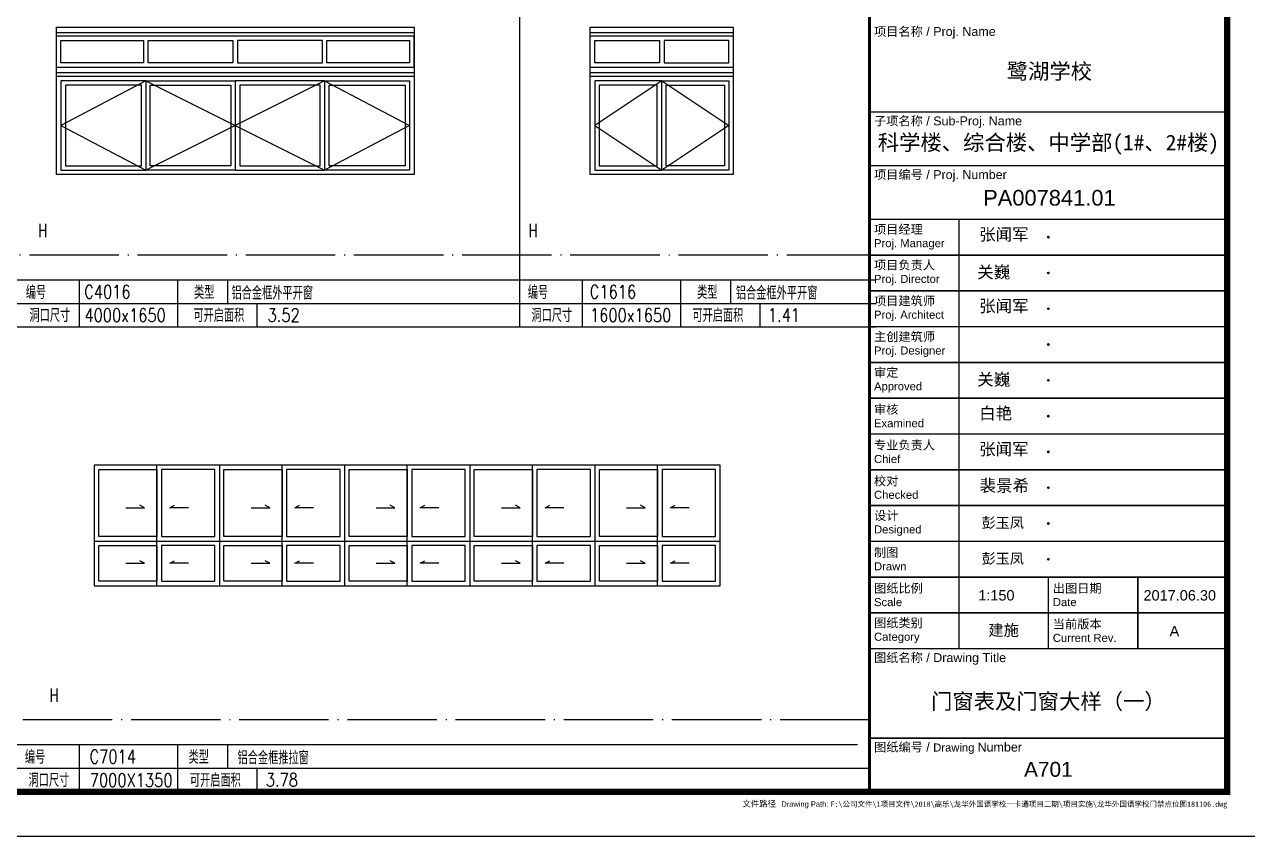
# Model space of a CAD drawing. Extents: x 447078 to 1776277, y 243534 to 519428.
# Drawn here: x 547283 to 560963, y 243614 to 252692 of the extents above; entities that cross this region are included whole.
import ezdxf
from ezdxf.enums import TextEntityAlignment as Align

# ---------------------------------------------------------------- set-up
doc = ezdxf.new("R2010")
doc.units = 0
doc.header["$LTSCALE"] = 1000
doc.header["$MEASUREMENT"] = 0
doc.linetypes.add('DOTE', pattern=[2.42, 2, -0.2, 0.02, -0.2])
for name, color, linetype in [('$0$G-ANNO-TEXT', 33, 'Continuous'), ('A-ELEV-OVER', 32, 'Continuous'), ('A-ELEV-THIN', 9, 'Continuous'), ('A-ELEV-WIND', 97, 'Continuous'), ('ANNO-DIMS', 90, 'Continuous'), ('ANNO-TEXT', 33, 'Continuous'), ('DOTE', 10, 'DOTE'), ('G-0-XREF', 2, 'Continuous'), ('PUB_TEXT', 7, 'Continuous'), ('图框CCDI_B0GA1+0.00$0$G-ANNO-TEXT', 33, 'Continuous'), ('图框CCDI_B0GA1+0.00$0$G-BORD', 3, 'Continuous')]:
    doc.layers.add(name, color=color, linetype=linetype)
doc.styles.add('$0$CCDI_T_G01', font='')
doc.styles.add('$0$CCDI_T_G03', font='')
doc.styles.add('_TCH_DIM', font='SIMPLEX', dxfattribs={"bigfont": 'GBCBIG'})
doc.styles.add('CCDI-TOG-02', font='simplex.shx', dxfattribs={"width": 0.8, "bigfont": 'zjdz.shx'})
doc.styles.add('图框CCDI_B0GA1+0.00$0$CCDI_T_G01', font='arial.ttf')
doc.styles.get('$0$CCDI_T_G01').set_extended_font_data('Arial')
doc.styles.get('$0$CCDI_T_G03').set_extended_font_data('SimHei')

# ---------------------------------------------------------------- blocks, each defined once
blk = doc.blocks.new('图框CCDI_B0GA1+0.00')
at = {"layer": '图框CCDI_B0GA1+0.00$0$G-BORD'}
for points in [[(79080, 13400, 1), (79120, 13400, 1)], [(79080, 12600, 1), (79120, 12600, 1)], [(79080, 11800, 1), (79120, 11800, 1)], [(79080, 11000, 1), (79120, 11000, 1)], [(79080, 10200, 1), (79120, 10200, 1)], [(79080, 9400, 1), (79120, 9400, 1)], [(79080, 8600, 1), (79120, 8600, 1)], [(79080, 7800, 1), (79120, 7800, 1)], [(79080, 7000, 1), (79120, 7000, 1)], [(79080, 6200, 1), (79120, 6200, 1)]]:
    blk.add_hatch(color=256, dxfattribs=at).paths.add_polyline_path(points)
blk.add_line((75100, 9600), (75100, 11600), dxfattribs=at)
blk.add_lwpolyline([(0, 59400), (84100, 59400), (84100, 0), (0, 0)], close=True, dxfattribs=at)
at = {"layer": '图框CCDI_B0GA1+0.00$0$G-BORD', "const_width": 140}
blk.add_lwpolyline([(3300, 58400), (83100, 58400), (83100, 1000), (3300, 1000)], close=True, dxfattribs=at)
at = {"layer": '图框CCDI_B0GA1+0.00$0$G-BORD'}
for points, const_width in [([(75100, 1000), (75100, 58400)], 70), ([(75100, 16200), (83100, 16200)], 35), ([(75100, 15000), (83100, 15000)], 35), ([(75100, 13800), (83100, 13800)], 35), ([(77100, 4200), (77100, 13800)], 35), ([(75100, 13000), (83100, 13000)], 35), ([(75100, 12200), (83100, 12200)], 35), ([(75100, 11400), (83100, 11400)], 35), ([(75100, 10600), (83100, 10600)], 35), ([(75100, 9800), (83100, 9800)], 35), ([(75100, 9000), (83100, 9000)], 35), ([(75100, 8200), (83100, 8200)], 35), ([(75100, 7400), (83100, 7400)], 35), ([(75100, 6600), (83100, 6600)], 35), ([(75100, 5800), (83100, 5800)], 35), ([(79100, 4200), (79100, 5800)], 35), ([(81100, 4200), (81100, 5800)], 35), ([(75100, 5000), (83100, 5000)], 35), ([(75100, 4200), (83100, 4200)], 35), ([(75100, 2200), (83100, 2200)], 35)]:
    blk.add_lwpolyline(points, dxfattribs=dict(at, const_width=const_width))
for centre in [(79100, 13400), (79100, 12600), (79100, 11800), (79100, 11000), (79100, 10200), (79100, 9400), (79100, 8600), (79100, 7800), (79100, 7000), (79100, 6200)]:
    blk.add_circle(centre, 20, dxfattribs=at)
at = {"layer": '图框CCDI_B0GA1+0.00$0$G-ANNO-TEXT', "style": '图框CCDI_B0GA1+0.00$0$CCDI_T_G01'}
for s, height, p in [('张闻军', 270.6, (77552, 13327)), ('关巍', 270.6, (77509, 12484)), ('张闻军', 270.6, (77552, 11727)), ('关巍', 270.6, (77509, 10084)), ('白艳', 270.6, (77552, 9327)), ('张闻军', 270.6, (77552, 8527)), ('裴景希', 270.6, (77561, 7710)), ('2017.06.30', 232, (81228, 5277)), ('A', 232, (81812, 4477))]:
    blk.add_text(s, height=height, dxfattribs=at).set_placement(p)
for s, insert, char_height, width, attachment_point in [('{\\fSimSun|b0|i0|c134|p54;项目名称} / Proj. Name', (75200, 18100), 200, 7900, 1), ('{\\fSimSun|b0|i0|c134|p2;鹭湖学校}', (79123, 17090), 350, 8000, 5), ('{\\fSimSun|b0|i0|c134|p54;子项名称} / Sub-Proj. Name', (75200, 16100), 200, 7900, 1), ('{\\fSimSun|b0|i0|c134|p54;项目编号} / Proj. Number', (75200, 14900), 200, 7900, 1), ('PA007841.01', (79123, 14279), 350, 8000, 5), ('{\\fSimSun|b0|i0|c134|p2;建施}', (78100, 4600), 250, 2000, 5), ('{\\fSimSun|b0|i0|c134|p54;图纸名称} / Drawing Title', (75200, 4100), 200, 6902.13, 1), ('{\\fSimSun|b0|i0|c134|p6;图纸编号} / {\\H0.9x;Drawing }Number', (75200, 2100), 200, 6902.13, 1), ('{\\fSimSun|b0|i0|c134|p6;\\H0.9x;文件路径}  {\\H0.8x;Drawing Path: \\fSimHei|b0|i0|c134|p2;F:\\公司文件\\1项目文件\\2018\\高乐\\龙华外国语学校一卡通项目二期\\项目实施\\龙华外国语学校门禁点位图181106.dwg}', (83100, 800), 150, 39400, 3)]:
    blk.add_mtext(s, dxfattribs=dict(at, insert=insert, char_height=char_height, width=width, attachment_point=attachment_point))
at = {"layer": '图框CCDI_B0GA1+0.00$0$G-ANNO-TEXT', "char_height": 200, "width": 1900, "attachment_point": 4, "line_spacing_factor": 0.96, "style": '图框CCDI_B0GA1+0.00$0$CCDI_T_G01'}
for s, insert in [('{\\fSimSun|b0|i0|c134|p54;项目经理\\P\\fArial|b0|i0|c0|p39;\\H0.9x;Proj. Manager}', (75200, 13400)), ('{\\fSimSun|b0|i0|c134|p54;项目负责人\\P\\fArial|b0|i0|c0|p39;\\H0.9x;Proj. Director}', (75200, 12600)), ('{\\fSimSun|b0|i0|c134|p54;项目建筑师\\P\\fArial|b0|i0|c0|p39;\\H0.9x;Proj. Architect}', (75200, 11800)), ('{\\fSimSun|b0|i0|c134|p54;主创建筑师\\P\\fArial|b0|i0|c0|p39;\\H0.9x;Proj. Designer}', (75200, 11000)), ('{\\fSimSun|b0|i0|c134|p54;审定\\P\\fArial|b0|i0|c0|p39;\\H0.9x;Approved}', (75200, 10200)), ('{\\fSimSun|b0|i0|c134|p54;审核\\P\\fArial|b0|i0|c0|p39;\\H0.9x;Examined}', (75200, 9400)), ('{\\fSimSun|b0|i0|c134|p54;专业负责人\\P\\fArial|b0|i0|c0|p39;\\H0.9x;Chief}', (75200, 8600)), ('{\\fSimSun|b0|i0|c134|p54;校对\\P\\fArial|b0|i0|c0|p39;\\H0.9x;Checked}', (75200, 7800)), ('{\\fSimSun|b0|i0|c134|p54;设计\\P\\fArial|b0|i0|c0|p39;\\H0.9x;Designed}', (75200, 7000)), ('{\\fSimSun|b0|i0|c134|p54;制图\\P\\fArial|b0|i0|c0|p39;\\H0.9x;Drawn}', (75200, 6200)), ('{\\fSimSun|b0|i0|c134|p54;图纸比例\\P\\fArial|b0|i0|c0|p39;\\H0.9x;Scale}', (75200, 5400)), ('{\\fSimSun|b0|i0|c134|p54;出图日期\\P\\fArial|b0|i0|c0|p39;\\H0.9x;Date}', (79200, 5400)), ('{\\fSimSun|b0|i0|c134|p6;图纸类别\\P\\fArial|b0|i0|c0|p34;\\H0.9x;Category}', (75200, 4600)), ('{\\fSimSun|b0|i0|c134|p6;当前版本\\P\\fArial|b0|i0|c0|p34;\\H0.9x;Current Rev.}', (79200, 4600))]:
    blk.add_mtext(s, dxfattribs=dict(at, insert=insert))

msp = doc.modelspace()

# ---------------------------------------------------------------- linework, layer by layer
at = {"layer": 'A-ELEV-OVER'}
for points in [[(547640.4, 252663.2), (551640.4, 252663.2)], [(547640.4, 252603.2), (551640.4, 252603.2)], [(547640.4, 252563.2), (551640.4, 252563.2)], [(553611.6, 252663.2), (555211.6, 252663.2)], [(553611.6, 252603.2), (555211.6, 252603.2)], [(553611.6, 252563.2), (555211.6, 252563.2)], [(547640.4, 252213.2), (551640.4, 252213.2)], [(547640.4, 252153.2), (551640.4, 252153.2)], [(553611.6, 252213.2), (555211.6, 252213.2)], [(553611.6, 252153.2), (555211.6, 252153.2)], [(547640.4, 252113.2), (551640.4, 252113.2)], [(553611.6, 252113.2), (555211.6, 252113.2)]]:
    msp.add_lwpolyline(points, dxfattribs=at)
at = {"layer": 'A-ELEV-THIN'}
for points in [[(548640.4, 252063.2), (547690.4, 251563.2), (548640.4, 251063.2)], [(548640.4, 252063.2), (549640.4, 251563.2), (548640.4, 251063.2)], [(550640.4, 252063.2), (549640.4, 251563.2), (550640.4, 251063.2)], [(550640.4, 252063.2), (551590.4, 251563.2), (550640.4, 251063.2)], [(554411.6, 252063.2), (553661.6, 251563.2), (554411.6, 251063.2)], [(554411.6, 252063.2), (555161.6, 251563.2), (554411.6, 251063.2)], [(548418, 247288.9), (548626.4, 247288.9), (548574, 247317.6)], [(549117.2, 247288.9), (548908.8, 247288.9), (548961.2, 247317.6)], [(549818, 247288.9), (550026.4, 247288.9), (549974, 247317.6)], [(550517.2, 247288.9), (550308.8, 247288.9), (550361.2, 247317.6)], [(551218, 247288.9), (551426.4, 247288.9), (551374, 247317.6)], [(551917.2, 247288.9), (551708.8, 247288.9), (551761.2, 247317.6)], [(552618, 247288.9), (552826.4, 247288.9), (552774, 247317.6)], [(553317.2, 247288.9), (553108.8, 247288.9), (553161.2, 247317.6)], [(554018, 247288.9), (554226.4, 247288.9), (554174, 247317.6)], [(554717.2, 247288.9), (554508.8, 247288.9), (554561.2, 247317.6)], [(548418, 246668.3), (548626.4, 246668.3), (548574, 246697)], [(549117.2, 246668.3), (548908.8, 246668.3), (548961.2, 246697)], [(549818, 246668.3), (550026.4, 246668.3), (549974, 246697)], [(550517.2, 246668.3), (550308.8, 246668.3), (550361.2, 246697)], [(551218, 246668.3), (551426.4, 246668.3), (551374, 246697)], [(551917.2, 246668.3), (551708.8, 246668.3), (551761.2, 246697)], [(552618, 246668.3), (552826.4, 246668.3), (552774, 246697)], [(553317.2, 246668.3), (553108.8, 246668.3), (553161.2, 246697)], [(554018, 246668.3), (554226.4, 246668.3), (554174, 246697)], [(554717.2, 246668.3), (554508.8, 246668.3), (554561.2, 246697)]]:
    msp.add_lwpolyline(points, dxfattribs=at)
at = {"layer": 'A-ELEV-WIND'}
for p, q in [((548640.4, 252063.2), (547690.4, 252063.2)), ((547690.4, 252063.2), (547690.4, 251063.2)), ((547740.4, 252013.2), (547740.4, 251113.2)), ((548590.4, 252013.2), (547740.4, 252013.2)), ((548590.4, 251113.2), (548590.4, 252013.2)), ((548640.4, 252063.2), (548640.4, 251063.2)), ((548640.4, 252063.2), (549640.4, 252063.2)), ((548690.4, 252013.2), (549590.4, 252013.2)), ((548690.4, 251113.2), (548690.4, 252013.2)), ((549590.4, 252013.2), (549590.4, 251113.2)), ((549640.4, 252063.2), (549640.4, 251063.2)), ((550640.4, 252063.2), (549640.4, 252063.2)), ((550590.4, 252013.2), (549690.4, 252013.2)), ((549690.4, 252013.2), (549690.4, 251113.2)), ((550590.4, 251113.2), (550590.4, 252013.2)), ((550640.4, 252063.2), (551590.4, 252063.2)), ((550640.4, 252063.2), (550640.4, 251063.2)), ((550690.4, 252013.2), (551540.4, 252013.2)), ((550690.4, 251113.2), (550690.4, 252013.2)), ((551540.4, 252013.2), (551540.4, 251113.2)), ((551590.4, 252063.2), (551590.4, 251063.2)), ((547690.4, 251063.2), (548640.4, 251063.2)), ((547740.4, 251113.2), (548590.4, 251113.2)), ((549640.4, 251063.2), (548640.4, 251063.2)), ((549590.4, 251113.2), (548690.4, 251113.2)), ((549640.4, 251063.2), (550640.4, 251063.2)), ((549690.4, 251113.2), (550590.4, 251113.2)), ((551590.4, 251063.2), (550640.4, 251063.2)), ((551540.4, 251113.2), (550690.4, 251113.2))]:
    msp.add_line(p, q, dxfattribs=at)
for points in [[(551640.4, 251013.2), (547640.4, 251013.2), (547640.4, 252663.2), (551640.4, 252663.2)], [(555211.6, 251013.2), (553611.6, 251013.2), (553611.6, 252663.2), (555211.6, 252663.2)], [(548615.4, 252263.2), (547690.4, 252263.2), (547690.4, 252513.2), (548615.4, 252513.2)], [(549615.4, 252263.2), (548665.4, 252263.2), (548665.4, 252513.2), (549615.4, 252513.2)], [(550615.4, 252513.2), (549665.4, 252513.2), (549665.4, 252263.2), (550615.4, 252263.2)], [(550665.4, 252513.2), (551590.3, 252513.2), (551590.3, 252263.2), (550665.4, 252263.2)], [(554386.6, 252263.2), (553661.6, 252263.2), (553661.6, 252513.2), (554386.6, 252513.2)], [(554436.6, 252263.2), (555161.6, 252263.2), (555161.6, 252513.2), (554436.6, 252513.2)], [(554411.6, 252063.2), (553661.6, 252063.2), (553661.6, 251063.2), (554411.6, 251063.2)], [(554361.6, 252013.2), (553711.6, 252013.2), (553711.6, 251113.2), (554361.6, 251113.2)], [(554411.6, 252063.2), (555161.6, 252063.2), (555161.6, 251063.2), (554411.6, 251063.2)], [(554461.6, 252013.2), (555111.6, 252013.2), (555111.6, 251113.2), (554461.6, 251113.2)], [(548064.1, 246416.9), (555064.1, 246416.9), (555064.1, 247766.9), (548064.1, 247766.9)], [(548764.1, 246966.9), (548114.1, 246966.9), (548114.1, 247716.9), (548764.1, 247716.9)], [(548814.1, 246966.9), (549414.1, 246966.9), (549414.1, 247716.9), (548814.1, 247716.9)], [(550164.1, 246966.9), (549514.1, 246966.9), (549514.1, 247716.9), (550164.1, 247716.9)], [(550214.1, 246966.9), (550814.1, 246966.9), (550814.1, 247716.9), (550214.1, 247716.9)], [(551564.1, 246966.9), (550914.1, 246966.9), (550914.1, 247716.9), (551564.1, 247716.9)], [(551614.1, 246966.9), (552214.1, 246966.9), (552214.1, 247716.9), (551614.1, 247716.9)], [(552964.1, 246966.9), (552314.1, 246966.9), (552314.1, 247716.9), (552964.1, 247716.9)], [(553014.1, 246966.9), (553614.1, 246966.9), (553614.1, 247716.9), (553014.1, 247716.9)], [(554364.1, 246966.9), (553714.1, 246966.9), (553714.1, 247716.9), (554364.1, 247716.9)], [(554414.1, 246966.9), (555014.1, 246966.9), (555014.1, 247716.9), (554414.1, 247716.9)], [(548114.1, 246866.9), (548764.1, 246866.9), (548764.1, 246466.9), (548114.1, 246466.9)], [(549414.1, 246866.9), (548814.1, 246866.9), (548814.1, 246466.9), (549414.1, 246466.9)], [(549514.1, 246866.9), (550164.1, 246866.9), (550164.1, 246466.9), (549514.1, 246466.9)], [(550814.1, 246866.9), (550214.1, 246866.9), (550214.1, 246466.9), (550814.1, 246466.9)], [(550914.1, 246866.9), (551564.1, 246866.9), (551564.1, 246466.9), (550914.1, 246466.9)], [(552214.1, 246866.9), (551614.1, 246866.9), (551614.1, 246466.9), (552214.1, 246466.9)], [(552314.1, 246866.9), (552964.1, 246866.9), (552964.1, 246466.9), (552314.1, 246466.9)], [(553614.1, 246866.9), (553014.1, 246866.9), (553014.1, 246466.9), (553614.1, 246466.9)], [(553714.1, 246866.9), (554364.1, 246866.9), (554364.1, 246466.9), (553714.1, 246466.9)], [(555014.1, 246866.9), (554414.1, 246866.9), (554414.1, 246466.9), (555014.1, 246466.9)]]:
    msp.add_lwpolyline(points, close=True, dxfattribs=at)
for points in [[(551640.4, 252213.2), (551640.4, 252563.2)], [(551640.4, 252113.2), (551640.4, 251013.2)], [(548764.1, 246416.9), (548764.1, 247766.9)], [(549464.1, 247766.9), (549464.1, 246416.9)], [(550164.1, 246416.9), (550164.1, 247766.9)], [(550864.1, 247766.9), (550864.1, 246416.9)], [(551564.1, 246416.9), (551564.1, 247766.9)], [(552264.1, 247766.9), (552264.1, 246416.9)], [(552964.1, 246416.9), (552964.1, 247766.9)], [(553664.1, 247766.9), (553664.1, 246416.9)], [(554364.1, 246416.9), (554364.1, 247766.9)], [(548064.1, 246916.9), (555064.1, 246916.9)]]:
    msp.add_lwpolyline(points, dxfattribs=at)
at = {"layer": 'ANNO-DIMS'}
for p, q in [((552821.9, 254792), (552821.9, 249309.8)), ((556808.6, 249834.8), (520835.6, 249834.8)), ((547895.6, 249834.8), (547895.6, 249309.8)), ((548995.6, 249834.8), (548995.6, 249309.8)), ((549554.5, 249834.8), (549554.5, 249572.3)), ((553521.9, 249834.8), (553521.9, 249309.8)), ((554621.9, 249834.8), (554621.9, 249309.8)), ((555180.7, 249834.8), (555180.7, 249572.3)), ((520835.6, 249572.3), (556808.6, 249572.3)), ((549881.7, 249572.3), (549881.7, 249309.8)), ((555508, 249572.3), (555508, 249309.8)), ((520835.6, 249309.8), (556808.6, 249309.8)), ((556600.9, 244638.5), (520700.9, 244638.5)), ((547895.6, 244638.5), (547895.6, 244113.5)), ((548995.6, 244638.5), (548995.6, 244113.5)), ((549554.5, 244638.5), (549554.5, 244376)), ((520835.6, 244376), (556735.6, 244376)), ((549881.7, 244376), (549881.7, 244113.5)), ((520835.6, 244113.5), (556735.6, 244113.5))]:
    msp.add_line(p, q, dxfattribs=at)
at = {"layer": 'DOTE', "color": 1, "ltscale": 0.5}
for points in [[(556808.6, 250113.2), (520835.6, 250113.2)], [(556735.6, 244916.9), (520835.6, 244916.9)]]:
    msp.add_lwpolyline(points, dxfattribs=at)

# ---------------------------------------------------------------- block references
at = {"layer": 'G-0-XREF', "xscale": 0.5, "yscale": 0.5, "zscale": 0.5}
msp.add_blockref('图框CCDI_B0GA1+0.00', (519185.6, 243613.5), dxfattribs=at)

# ---------------------------------------------------------------- texts
at = {"layer": '$0$G-ANNO-TEXT', "style": '$0$CCDI_T_G01'}
for s, p in [('彭玉凤', (557987.4, 247062.8)), ('彭玉凤', (557987.4, 246662.8)), ('1:150', (557951.6, 246252.2))]:
    msp.add_text(s, height=115.98, dxfattribs=at).set_placement(p)
at = {"layer": '$0$G-ANNO-TEXT', "attachment_point": 5, "line_spacing_factor": 0.9}
for s, insert, char_height, width, style in [('{\\fSimSun|b0|i0|c134|p2;科学楼、综合楼、中学部(1#、2#楼)}', (558735.6, 251348.5), 175, 4000, '$0$CCDI_T_G01'), ('门窗表及门窗大样（一）', (558735.6, 245113.5), 175, 4000, '$0$CCDI_T_G03'), ('A701', (558735.6, 244363.5), 166.67, 2666.667, '$0$CCDI_T_G01')]:
    msp.add_mtext(s, dxfattribs=dict(at, insert=insert, char_height=char_height, width=width, style=style))
at = {"layer": 'ANNO-TEXT', "ltscale": 2, "style": 'CCDI-TOG-02', "width": 0.8}
for s, p in [('编号', (547411.3, 249705.1)), ('类型', (549293.3, 249705.1)), ('编号', (553026.2, 249705.1)), ('类型', (554920.8, 249705.1)), ('洞口尺寸', (547566.2, 249446.6)), ('可开启面积', (549457.4, 249446.6)), ('洞口尺寸', (553181.1, 249446.6)), ('可开启面积', (555038.3, 249446.6)), ('编号', (547401.3, 244509.8)), ('类型', (549232.6, 244508.8)), ('洞口尺寸', (547556.3, 244250.3)), ('可开启面积', (549418.1, 244250.3))]:
    msp.add_text(s, height=150, dxfattribs=at).set_placement(p, align=Align.MIDDLE)
for s, p in [('C4016', (547950.9, 249628)), ('铝合金框外平开窗', (549598.5, 249614.9)), ('C1616', (553605.6, 249628)), ('铝合金框外平开窗', (555239.7, 249614.9)), ('4000x1650', (547953.7, 249365.9)), ('3.52', (550002.4, 249367.9)), ('1600x1650', (553608.5, 249365.9)), ('1.41', (555598.7, 249367.9)), ('C7014', (548010.5, 244431.7)), ('铝合金框推拉窗', (549666.2, 244418.6)), ('7000X1350', (548013.4, 244169.6)), ('3.78', (549982.2, 244171.6))]:
    msp.add_text(s, height=150, dxfattribs=at).set_placement(p)
at = {"layer": 'PUB_TEXT', "style": '_TCH_DIM', "width": 0.705882}
for p in [(547436.3, 250315.7), (552920.2, 250315.7), (547564.6, 245119.4)]:
    msp.add_text('H', height=148.8, dxfattribs=at).set_placement(p)

doc.saveas('drawing.dxf')
